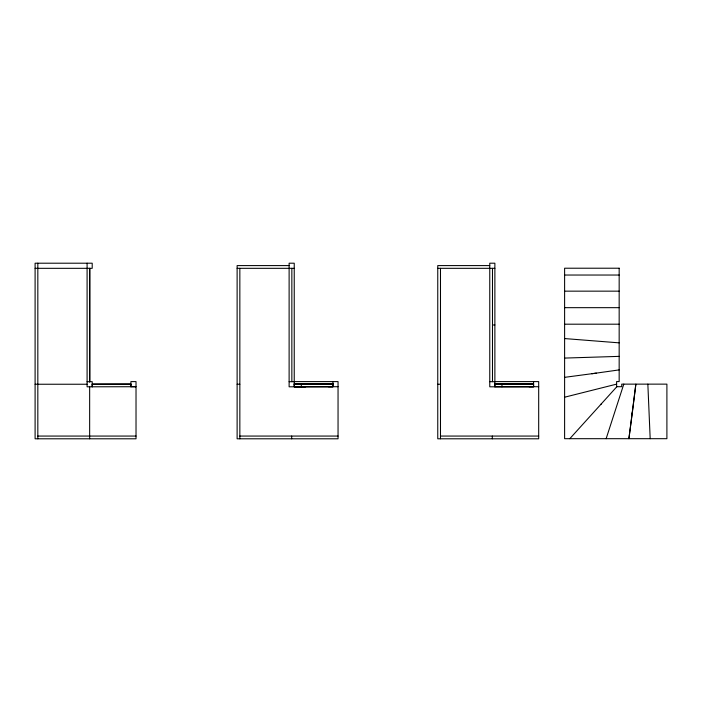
<?xml version="1.0" encoding="UTF-8"?>
<svg xmlns="http://www.w3.org/2000/svg" width="702" height="702" viewBox="0 0 702 702"><rect width="100%" height="100%" fill="white"/><g stroke="black" fill="none" stroke-linecap="round" stroke-linejoin="round"><path stroke-width="1.05" d="M632.493 411.416L635.863 384.134L628.904 438.689L632.493 411.416L632.133 414.206M606.142 438.689L623.797 384.134M601 404.282L601.535 403.624M569.805 438.689L616.856 386.697M564.61 397.209L616.61 384.134M596.314 373.122L564.61 377.343M591.891 373.745L619.164 369.893M564.61 358.081L619.164 356.37M492.488 325L494.875 324.956M294.392 384.073L332.932 383.985L294.226 384.047L332.932 383.985L332.932 386.705L294.235 386.802L294.226 384.073L332.915 384.029M494.875 386.793L494.875 263.206L489.759 263.206L489.759 386.802L533.573 386.802L533.564 383.994L494.866 384.126L533.555 384.029L494.875 384.073L494.875 386.802L533.573 386.723L533.573 381.598M494.875 384.073L533.555 384.029M289.119 265.593L237.118 265.593L237.118 438.794L338.048 438.794L338.048 381.598L294.235 381.598M489.759 265.593L437.758 265.593L437.758 438.794L538.688 438.794L538.688 381.598L494.875 381.598M35.1 268.322L92.208 268.322L92.208 263.206L35.1 263.206L35.1 438.794L136.021 438.794L136.021 381.598L130.905 381.598L130.905 386.723L136.021 386.723L87.092 386.802L87.092 263.206M237.118 268.322L294.235 268.322M437.758 268.322L494.875 268.322M564.61 275.035L619.164 275.035M564.61 291.154L619.164 291.154M564.61 307.669L619.164 307.669M564.61 324.192L619.164 324.192M87.092 381.686L92.208 381.686L92.208 386.802L92.208 384.073L130.905 383.994L130.905 386.723M289.119 381.686L294.235 381.686M489.759 381.686L494.875 381.686M35.1 384.24L87.092 384.24M92.208 384.24L130.905 384.24M237.118 384.24L239.847 384.24M437.758 384.24L440.487 384.24M494.866 384.047L506.291 384.064M328.448 386.741L338.048 386.705M529.089 386.741L538.688 386.705M37.829 436.065L136.021 436.065M239.847 436.065L338.048 436.065M440.487 436.065L538.688 436.065M514.215 384.055L533.573 384.073M313.575 384.055L332.932 384.073M564.61 338.566L619.164 342.857M647.849 384.134L650.184 438.689M305.651 386.828L294.235 386.793L294.235 263.206L289.119 263.206L289.119 386.802L332.932 386.802L332.932 381.598M501.965 384.073L501.965 386.784M492.488 268.322L492.488 381.686M492.313 436.065L492.313 438.794M440.487 268.322L440.487 438.794M301.325 384.073L301.325 386.784M291.848 268.322L291.848 381.686M291.672 436.065L291.672 438.794M239.847 268.322L239.847 438.794M89.821 268.322L89.821 381.686M89.654 268.322L89.654 382.09M89.654 386.802L89.654 438.794M37.829 263.206L37.829 438.794M619.164 268.217L564.61 268.217L564.61 438.689L666.9 438.689L666.9 384.134L621.726 384.134L621.726 386.697L616.61 386.697L616.61 381.581L619.164 381.581L619.164 268.217"/></g></svg>
